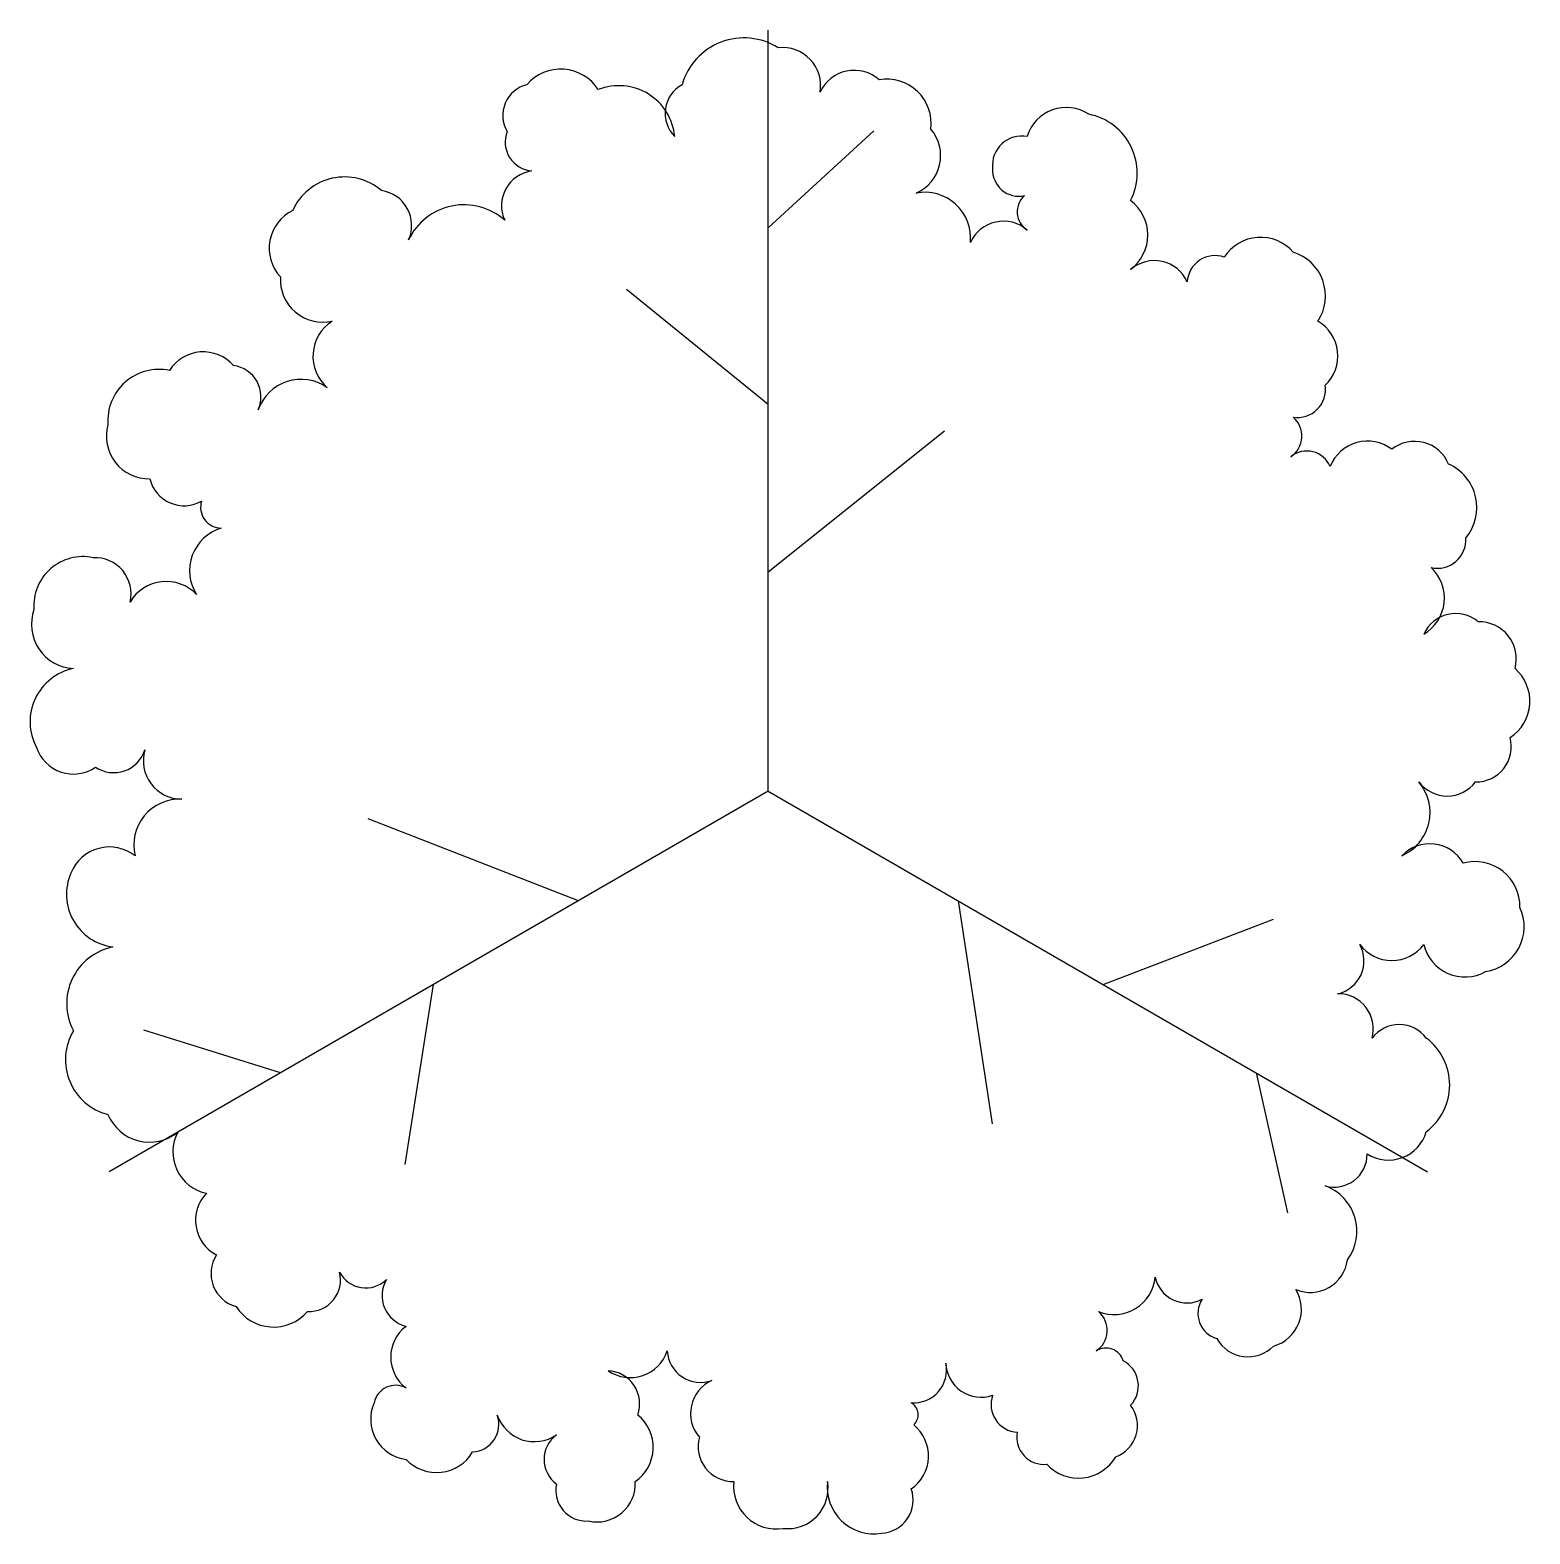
# Model space of a CAD drawing. Header units: feet. Extents: x -0.485 to 0.5, y -0.488 to 0.5.
import ezdxf

# ---------------------------------------------------------------- set-up
doc = ezdxf.new("R2010")
doc.units = ezdxf.units.FT
doc.header["$MEASUREMENT"] = 0

msp = doc.modelspace()

# ---------------------------------------------------------------- linework, layer by layer
for q in [(0, 0.5), (-0.43301, -0.25), (0.43301, -0.25)]:
    msp.add_line((0, 0), q)
msp.add_lwpolyline([(-0.38794, -0.22398, 0.5), (-0.36909, -0.26418, 0.5), (-0.36261, -0.30464, 0.5), (-0.34966, -0.33863, 0.5), (-0.30271, -0.34187, 0.5), (-0.28166, -0.31597, 0.5), (-0.2509, -0.32083, 0.5), (-0.23795, -0.35158, 0.5), (-0.23795, -0.39204, 0.5), (-0.25899, -0.40175, 0.5), (-0.23795, -0.43897, 0.5), (-0.19423, -0.43412, 0.5), (-0.17804, -0.40984, 0.5), (-0.13918, -0.42279, 0.5), (-0.13918, -0.45516, 0.5), (-0.11814, -0.47943, 0.5), (-0.08737, -0.45354, 0.5), (-0.08576, -0.40984, 0.5), (-0.10518, -0.38071, 0.5), (-0.06633, -0.36776, 0.5), (-0.03718, -0.38718, 0.5), (-0.04528, -0.42441, 0.5), (-0.02261, -0.45354, 0.5), (0.00977, -0.48429, 0.5), (0.03891, -0.45354, 0.5), (0.07453, -0.48753, 0.5), (0.09396, -0.45839, 0.5), (0.09558, -0.41632, 0.5), (0.09396, -0.40175, 0.5), (0.11663, -0.37585, 0.5), (0.14739, -0.39689, 0.5), (0.16358, -0.42117, 0.5), (0.18301, -0.44221, 0.5), (0.22834, -0.43735, 0.5), (0.23806, -0.40337, 0.5), (0.2332, -0.37424, 0.5), (0.21539, -0.36776, 0.5), (0.21701, -0.34187, 0.5), (0.25425, -0.31921, 0.5), (0.28501, -0.33377, 0.5), (0.29472, -0.35967, 0.5), (0.33196, -0.36453, 0.5), (0.34653, -0.3273, 0.5), (0.38053, -0.30788, 0.5), (0.36596, -0.25933, 0.5), (0.39349, -0.23829, 0.5), (0.43234, -0.22372, 0.5), (0.43234, -0.16222, 0.5), (0.39672, -0.16222, 0.5), (0.37406, -0.13309, 0.5), (0.38863, -0.10072, 0.5), (0.43072, -0.10072, 0.5), (0.4712, -0.11852, 0.5), (0.49387, -0.07644, 0.5), (0.45663, -0.04731, 0.5), (0.41615, -0.04246, 0.5), (0.42749, 0.0061, 0.5), (0.46472, 0.0061, 0.5), (0.48739, 0.03523, 0.5), (0.49063, 0.08055, 0.5), (0.46634, 0.1113, 0.5), (0.43072, 0.1032, 0.5), (0.43558, 0.1469, 0.5), (0.45825, 0.16632, 0.5), (0.44691, 0.21488, 0.5), (0.40968, 0.22459, 0.5), (0.3692, 0.21326, 0.5), (0.3433, 0.21973, 0.5), (0.34491, 0.24563, 0.5), (0.36596, 0.26667, 0.5), (0.3611, 0.30875, 0.5), (0.34491, 0.35406, 0.5), (0.29958, 0.35083, 0.5), (0.27529, 0.33464, 0.5), (0.23806, 0.34273, 0.5), (0.23806, 0.38805, 0.5), (0.21053, 0.4447, 0.5), (0.17006, 0.43013, 0.5), (0.14739, 0.40909, 0.5), (0.16844, 0.39129, 0.5), (0.17006, 0.36863, 0.5), (0.13282, 0.36054, 0.5), (0.0972, 0.39291, 0.5), (0.10691, 0.43499, 0.5), (0.07291, 0.46735, 0.5), (0.03405, 0.45926, 0.5), (0.00653, 0.48839, 0.5), (-0.05661, 0.46412, 0.5), (-0.06147, 0.43013, 0.5), (-0.11166, 0.46088, 0.5), (-0.15861, 0.46412, 0.5), (-0.17157, 0.43337, 0.5), (-0.15538, 0.40747, 0.5), (-0.17318, 0.3751, 0.5), (-0.23633, 0.36216, 0.5), (-0.25414, 0.39452, 0.5), (-0.31242, 0.38158, 0.5), (-0.32052, 0.33788, 0.5), (-0.28652, 0.30875, 0.5), (-0.28976, 0.26505, 0.5), (-0.33509, 0.25048, 0.5), (-0.35128, 0.27962, 0.5), (-0.39338, 0.27638, 0.5), (-0.43385, 0.24077, 0.5), (-0.40633, 0.20517, 0.5), (-0.37233, 0.1906, 0.5), (-0.35938, 0.1728, 0.5), (-0.37557, 0.1291, 0.5), (-0.41928, 0.12424, 0.5), (-0.44357, 0.15338, 0.5), (-0.48243, 0.11939, 0.5), (-0.45652, 0.08055, 0.5), (-0.48081, 0.02876, 0.5), (-0.44195, 0.01581, 0.5), (-0.40957, 0.02714, 0.5), (-0.38528, -0.00523, 0.5), (-0.41604, -0.04246, 0.5), (-0.45814, -0.05378, 0.5), (-0.43062, -0.10234, 0.5), (-0.45652, -0.15736, 0.5), (-0.43385, -0.21239, 0.5)], format="xyb", close=True)
for points in [[(0, 0.37007), (0.06929, 0.43383)], [(0, 0.25413), (-0.09307, 0.32949)], [(0, 0.144), (0.11569, 0.23674)], [(-0.1247, -0.072), (-0.26287, -0.01819)], [(0.1247, -0.072), (0.14718, -0.21856)], [(0.22009, -0.12707), (0.33188, -0.08414)], [(-0.22009, -0.12707), (-0.23881, -0.24535)], [(-0.32049, -0.18503), (-0.41035, -0.1569)], [(0.32049, -0.18503), (0.34106, -0.27693)]]:
    msp.add_lwpolyline(points)

doc.saveas('drawing.dxf')
